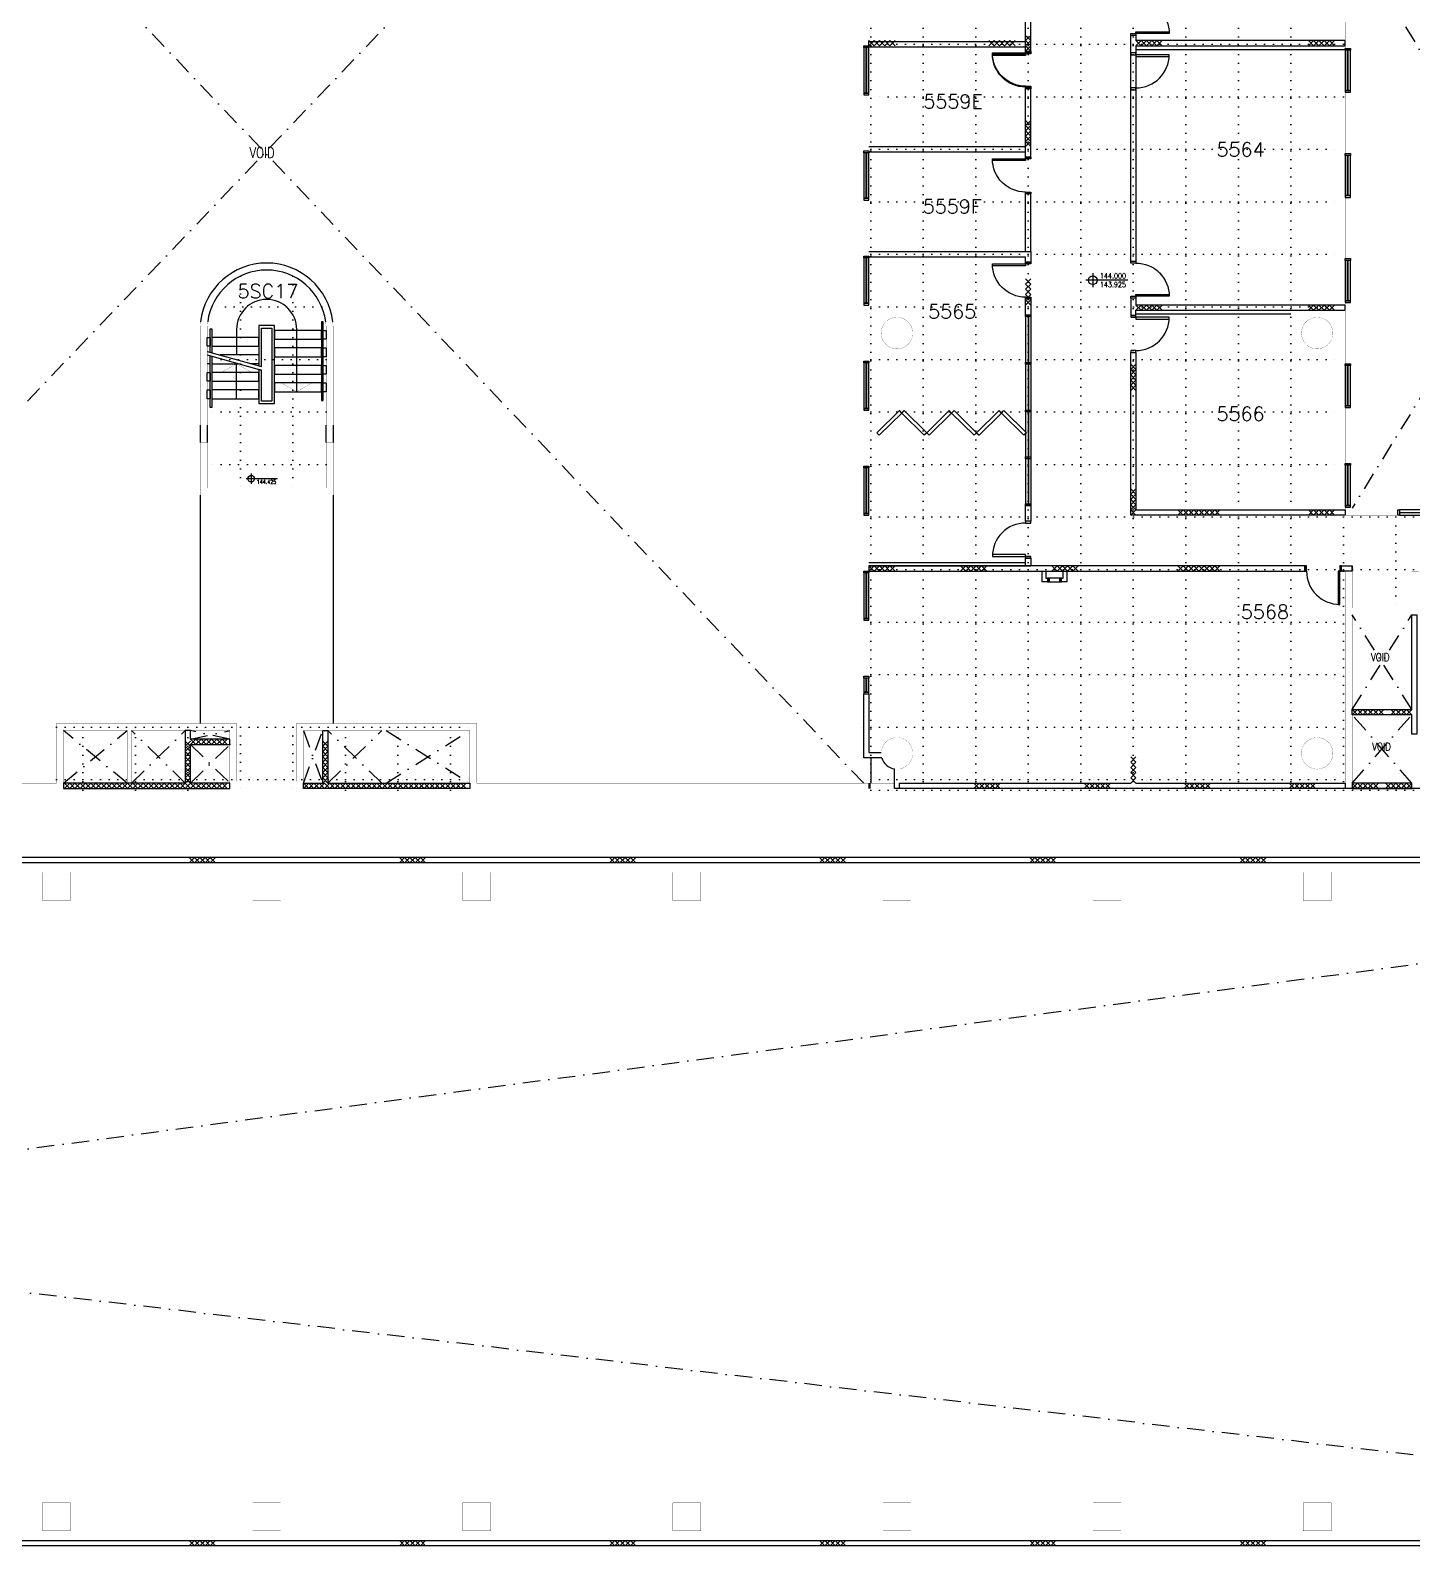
# Model space of a CAD drawing. Extents: x -68523 to 336700, y -113452 to 119396.
# Drawn here: x 137250 to 176700, y -39825 to 3445 of the extents above; entities that cross this region are included whole.
import ezdxf

# ---------------------------------------------------------------- set-up
doc = ezdxf.new("R2010")
doc.units = 0
doc.header["$LTSCALE"] = 1000
doc.header["$MEASUREMENT"] = 0
for name, pattern in [('S3144a$0$DASHDOT', [1, 0.5, -0.25, 0, -0.25]), ('S3144a$0$DOT', [0.25, 0, -0.25]), ('s5144a$0$DASHDOT', [1, 0.5, -0.25, 0, -0.25])]:
    doc.linetypes.add(name, pattern=pattern)
doc.layers.get('0').update_dxf_attribs({"linetype": 'CONTINUOUS'})
for name, color, linetype in [('S3144a$0$-8', 7, 'CONTINUOUS'), ('S3144a$0$02 - IC INTERIOR STRUCTURAL door', 1, 'CONTINUOUS'), ('S3144a$0$08 - IC NEW WD', 6, 'CONTINUOUS'), ('S3144a$0$11', 14, 'CONTINUOUS'), ('S3144a$0$17', 14, 'CONTINUOUS'), ('S3144a$0$20', 7, 'CONTINUOUS'), ('S3144a$0$22', 7, 'CONTINUOUS'), ('S3144a$0$23', 7, 'CONTINUOUS'), ('S3144a$0$25', 7, 'CONTINUOUS'), ('S3144a$0$30', 1, 'CONTINUOUS'), ('S3144a$0$34', 7, 'CONTINUOUS'), ('S3144a$0$35', 7, 'CONTINUOUS'), ('S3144a$0$4', 7, 'CONTINUOUS'), ('S3144a$0$48', 2, 'CONTINUOUS'), ('S3144a$0$6', 7, 'CONTINUOUS'), ('S3144a$0$GA', 253, 'CONTINUOUS'), ('S3144a$0$ROOM-NO', 4, 'CONTINUOUS'), ('s5144a$0$20', 7, 'CONTINUOUS'), ('s5144a$0$22', 7, 'CONTINUOUS'), ('s5144a$0$48', 2, 'CONTINUOUS'), ('s5144a$0$6', 7, 'CONTINUOUS')]:
    doc.layers.add(name, color=color, linetype=linetype)
doc.styles.add('S3144a$0$STANDARD', font='SIMPLEX')

# ---------------------------------------------------------------- blocks, each defined once
blk = doc.blocks.new('s5144a$0$CHAT15')
at = {"layer": 's5144a$0$22', "color": 14, "linetype": 'Continuous'}
for points in [[(0, 0), (0.15, 0.15), (0.3, 0), (0.45, 0.15), (0.6, 0), (0.75, 0.15)], [(0, 0.15), (0.15, 0), (0.3, 0.15), (0.45, 0), (0.6, 0.15), (0.75, 0)]]:
    blk.add_lwpolyline(points, dxfattribs=at)
blk = doc.blocks.new('s5144a')
at = {"layer": 's5144a$0$20', "linetype": 'Continuous'}
blk.add_line((198775, -39825), (86290, -39825), dxfattribs=at)
for points in [[(86290, -39675), (197600, -39675), (197600, -39400), (197750, -39400), (197750, -39675), (198550, -39675), (198550.3, -20325), (86290.1, -20325)], [(198775, -39825), (198775, -20175), (198550, -20175), (198550, -20175), (86290.1, -20175)]]:
    blk.add_lwpolyline(points, dxfattribs=at)
at = {"layer": 's5144a$0$48', "color": 14, "linetype": 's5144a$0$DASHDOT'}
for p, q in [((197600, -39675), (32325.1, -20325)), ((53175, -39675), (198550.3, -20325))]:
    blk.add_line(p, q, dxfattribs=at)
at = {"layer": 's5144a$0$6', "color": 2, "linetype": 'Continuous', "const_width": 5}
for points in [[(137600.1, -21399.9), (138400.1, -21399.9), (138400.1, -20599.9), (137600.1, -20599.9)], [(143600.1, -21399.9), (144400.1, -21399.9), (144400.1, -20599.9), (143600.1, -20599.9)], [(149600.1, -21399.9), (150400.1, -21399.9), (150400.1, -20599.9), (149600.1, -20599.9)], [(155600.1, -21399.9), (156400.1, -21399.9), (156400.1, -20599.9), (155600.1, -20599.9)], [(161600.1, -21399.9), (162400.1, -21399.9), (162400.1, -20599.9), (161600.1, -20599.9)], [(167600.1, -21399.9), (168400.1, -21399.9), (168400.1, -20599.9), (167600.1, -20599.9)], [(173600.1, -21399.9), (174400.1, -21399.9), (174400.1, -20599.9), (173600.1, -20599.9)], [(137600.1, -39399.9), (138400.1, -39399.9), (138400.1, -38599.9), (137600.1, -38599.9)], [(143600.1, -39399.9), (144400.1, -39399.9), (144400.1, -38599.9), (143600.1, -38599.9)], [(149600.1, -39399.9), (150400.1, -39399.9), (150400.1, -38599.9), (149600.1, -38599.9)], [(155600.1, -39399.9), (156400.1, -39399.9), (156400.1, -38599.9), (155600.1, -38599.9)], [(161600.1, -39399.9), (162400.1, -39399.9), (162400.1, -38599.9), (161600.1, -38599.9)], [(167600.1, -39399.9), (168400.1, -39399.9), (168400.1, -38599.9), (167600.1, -38599.9)], [(173600.1, -39399.9), (174400.1, -39399.9), (174400.1, -38599.9), (173600.1, -38599.9)]]:
    blk.add_lwpolyline(points, close=True, dxfattribs=at)
at = {"xscale": 999.9979999999999, "yscale": 999.9979999999999, "zscale": 1000}
for p in [(141790, -20325), (141790, -20325), (147790, -20325), (147790, -20325), (153790, -20325), (153790, -20325), (159790, -20325), (159790, -20325), (165790, -20325), (165790, -20325), (171790, -20325), (171790, -20325), (141790, -39825), (141790, -39825), (147790, -39825), (147790, -39825), (153790, -39825), (153790, -39825), (159790, -39825), (159790, -39825), (165790, -39825), (165790, -39825), (171790, -39825), (171790, -39825)]:
    blk.add_blockref('s5144a$0$CHAT15', p, dxfattribs=at)
blk = doc.blocks.new('S3144a$0$CHAT15')
at = {"layer": 'S3144a$0$22', "color": 14, "linetype": 'Continuous'}
for points in [[(0, 0), (0.15, 0.15), (0.3, 0), (0.45, 0.15), (0.6, 0), (0.75, 0.15)], [(0, 0.15), (0.15, 0), (0.3, 0.15), (0.45, 0), (0.6, 0.15), (0.75, 0)]]:
    blk.add_lwpolyline(points, dxfattribs=at)
blk = doc.blocks.new('S3144a$0$D1050B')
at = {"layer": 'S3144a$0$30', "color": 14, "linetype": 'Continuous'}
for points in [[(0.05, 0.15), (0.1, 0.15), (0.1, 1.1), (0.05, 1.1)], [(0, 0), (0.05, 0), (0.05, 0.15), (0, 0.15)], [(1, 0), (1.05, 0), (1.05, 0.15), (1, 0.15)]]:
    blk.add_lwpolyline(points, close=True, dxfattribs=at)
blk.add_arc((0.05, 0.15), 0.95, 0, 90, dxfattribs=at)
blk = doc.blocks.new('S3144a$0$LEVEL')
at = {"layer": 'S3144a$0$35', "linetype": 'Continuous'}
for p, q in [((1, 0), (-0.2, 0)), ((0, 0.2), (0, -0.2))]:
    blk.add_line(p, q, dxfattribs=at)
blk.add_circle((0, 0), 0.125, dxfattribs=at)
at = {"layer": 'S3144a$0$35', "linetype": 'Continuous', "style": 'S3144a$0$STANDARD', "width": 0.8}
for tag, p in [('TAG2', (0.2063, 0.05)), ('TAG1', (0.2063, -0.2))]:
    blk.add_attdef(tag, p, '', height=0.15, dxfattribs=at)
blk = doc.blocks.new('S3144a$0$H900')
at = {"layer": 'S3144a$0$22', "color": 14, "linetype": 'Continuous'}
for points in [[(0, 0), (0.15, 0.15), (0.3, 0), (0.45, 0.15), (0.6, 0), (0.75, 0.15), (0.9, 0)], [(0, 0.15), (0.15, 0), (0.3, 0.15), (0.45, 0), (0.6, 0.15), (0.75, 0), (0.9, 0.15)]]:
    blk.add_lwpolyline(points, dxfattribs=at)
blk = doc.blocks.new('S3144a$0$H600')
at = {"layer": 'S3144a$0$22', "color": 14, "linetype": 'Continuous'}
for points in [[(0, 0), (0.15, 0.15), (0.3, 0), (0.45, 0.15), (0.6, 0)], [(0, 0.15), (0.15, 0), (0.3, 0.15), (0.45, 0), (0.6, 0.15)]]:
    blk.add_lwpolyline(points, dxfattribs=at)
blk = doc.blocks.new('S3144a$0$H1200')
at = {"layer": 'S3144a$0$22', "color": 14, "linetype": 'Continuous'}
for points in [[(0, 0), (0.15, 0.15), (0.3, 0), (0.45, 0.15), (0.6, 0), (0.75, 0.15), (0.9, 0), (1.05, 0.15), (1.2, 0)], [(0, 0.15), (0.15, 0), (0.3, 0.15), (0.45, 0), (0.6, 0.15), (0.75, 0), (0.9, 0.15), (1.05, 0), (1.2, 0.15)]]:
    blk.add_lwpolyline(points, dxfattribs=at)
blk = doc.blocks.new('S3144a$0$H450')
at = {"layer": 'S3144a$0$22', "color": 14, "linetype": 'Continuous'}
for points in [[(0, 0.15), (0.15, 0), (0.3, 0.15), (0.45, 0)], [(0, 0), (0.15, 0.15), (0.3, 0), (0.45, 0.15)]]:
    blk.add_lwpolyline(points, dxfattribs=at)

msp = doc.modelspace()

# ---------------------------------------------------------------- linework, layer by layer
at = {"layer": 'S3144a$0$-8'}
msp.add_lwpolyline([(174700.1, -11849.8), (175000.1, -11849.8), (175000.1, -11999.9), (174700.1, -11999.9)], close=True, dxfattribs=at)
at = {"layer": 'S3144a$0$08 - IC NEW WD', "color": 1}
for points in [[(162068, -7414.3), (161426.2, -8045.3), (161496.3, -8116.6), (162138.1, -7485.7), (162068, -7414.3)], [(162208.2, -7414.3), (162850, -8045.3), (162779.9, -8116.6), (162138.1, -7485.7), (162208.2, -7414.3)], [(163491.8, -7414.3), (162850, -8045.3), (162920.1, -8116.6), (163561.9, -7485.7), (163491.8, -7414.3)], [(163632, -7414.3), (164273.8, -8045.3), (164203.6, -8116.6), (163561.9, -7485.7), (163632, -7414.3)], [(164915.5, -7414.3), (164273.8, -8045.3), (164343.9, -8116.6), (164985.6, -7485.7), (164915.5, -7414.3)], [(165055.7, -7414.3), (165697.5, -8045.3), (165627.4, -8116.6), (164985.6, -7485.7), (165055.7, -7414.3)]]:
    msp.add_lwpolyline(points, dxfattribs=at)
at = {"layer": 'S3144a$0$11', "color": 9, "linetype": 'S3144a$0$DASHDOT'}
for p, q in [((175000, -15949.8), (176700.1, -13249.9)), ((176700, -15949.8), (175000.1, -13249.9)), ((176700.1, -18049.9), (175000, -16099.8)), ((175000.1, -18049.9), (176700, -16099.8))]:
    msp.add_line(p, q, dxfattribs=at)
at = {"layer": 'S3144a$0$11', "color": 14, "linetype": 'S3144a$0$DASHDOT'}
for p, q in [((138200.1, -18049.9), (140015.1, -16550)), ((140015.1, -18049.9), (138200.1, -16550)), ((140140.1, -18049.9), (141675.1, -16550)), ((141675.1, -18049.9), (140140.1, -16550)), ((141825.1, -16799.9), (142950, -16550)), ((142950, -16799.9), (141825.1, -16550)), ((145049.9, -18049.9), (145600.2, -16550)), ((145050, -16550), (145600.2, -18050)), ((145750.2, -18050), (147285.2, -16550)), ((147285.2, -18050), (145750.2, -16550)), ((147410.2, -18050), (149800.1, -16550)), ((147410.2, -16550), (149800.1, -18049.9)), ((141825.1, -18049.9), (142950.1, -16949.9)), ((141825.1, -16949.9), (142950.1, -18049.9))]:
    msp.add_line(p, q, dxfattribs=at)
at = {"layer": 'S3144a$0$11', "color": 14, "linetype": 'Continuous', "const_width": 5}
for points in [[(142113.5, -4874.9, 0.029684), (142100.1, -5099.9, 0.029684)], [(142315.1, -4874.9, 0.033198), (142300.1, -5099.9, 0.033198)], [(145700.1, -5099.9, 0.033198), (145685.1, -4874.9, 0.033198)], [(145900.1, -5099.9, 0.029684), (145886.7, -4874.9, 0.029684)]]:
    msp.add_lwpolyline(points, format="xyb", dxfattribs=at)
for points in [[(142300.1, -5099.9), (142300.1, -7824.9), (142100.1, -7824.9), (142100.1, -5099.9)], [(142113.5, -4874.9), (142315.1, -4874.9)], [(145886.7, -4874.9), (145685.1, -4874.9)], [(145900.1, -5099.9), (145900.1, -7824.9), (145700.1, -7824.9), (145700.1, -5099.9)], [(145900.1, -9824.9), (142100.1, -9824.9), (142100.1, -8324.9), (142300.1, -8324.8), (142300.1, -9624.9), (145700.1, -9624.9), (145700.1, -8324.8), (145900.1, -8324.9), (145900.1, -9824.9)], [(126800, -18050), (138000.1, -18049.9), (138000.1, -16350), (143149.9, -16350), (143149.9, -17999.9), (144849.9, -17999.9), (144850.1, -16350), (150000.1, -16350), (150000.1, -18049.9), (161200.1, -18049.9), (161200.1, -18199.9)], [(161200.1, -18199.9), (160950, -18199.9), (149800.1, -18199.9), (149800.1, -16550), (147410.2, -16550), (147410.2, -18050), (147285.2, -18050), (147285.2, -16550), (145050, -16550), (145049.9, -18199.9), (142950.1, -18199.9), (142950, -16550), (140140.1, -16550), (140140.1, -18049.9), (140015.1, -18049.9), (140015.1, -16550), (138200.1, -16550), (138200.1, -18199.9), (126800.1, -18199.8)]]:
    msp.add_lwpolyline(points, dxfattribs=at)
at = {"layer": 'S3144a$0$11', "color": 9, "linetype": 'Continuous', "const_width": 5}
for points in [[(174800.1, -18199.9), (174800.1, -11999.9), (175000.1, -11999.9), (175000.1, -13049.9), (176700.1, -13049.9), (176700.1, -11999.9), (176900.1, -11999.9), (176900.1, -13049.9), (183100.1, -13049.9), (183100.1, -11999.9), (183300.1, -11999.9), (183300.1, -13249.9), (175000.1, -13249.9), (175000.1, -18199.9)], [(176700.1, -18199.9), (176700.1, -16649.9), (184150.1, -16649.9), (185000.1, -16649.9), (185000.1, -11999.9), (185200.1, -11999.9), (185200.1, -18049.9), (185200.1, -18049.9), (185200.1, -18199.9), (185000.1, -18199.9), (185000.1, -16849.9), (183300.1, -16849.9), (183300.1, -18199.9), (183100.1, -18199.9), (183100.1, -16849.9), (176900.1, -16849.9), (176900.1, -18199.9)]]:
    msp.add_lwpolyline(points, close=True, dxfattribs=at)
at = {"layer": 'S3144a$0$11', "color": 9, "linetype": 'Continuous'}
for points in [[(176700.1, -13249.9), (176850.1, -13249.9), (176850.1, -16649.9), (176700.1, -16649.9), (176700, -16099.8), (175000, -16099.8), (175000, -15949.8), (176700, -15949.8)], [(175000.1, -18199.9), (176700.1, -18199.9), (176700.1, -18049.9), (175000.1, -18049.9)]]:
    msp.add_lwpolyline(points, close=True, dxfattribs=at)
at = {"layer": 'S3144a$0$11', "color": 14, "linetype": 'Continuous'}
for points in [[(141000, -18199.9), (142950.1, -18199.9), (142950.1, -18049.9), (141825.1, -18049.9), (141825.1, -16949.9), (142950, -16949.9), (142950, -16799.9), (141825.1, -16799.9), (141825.1, -16550), (141675.1, -16550), (141675.1, -18049.9), (138200.1, -18049.9), (138200.1, -18199.9)], [(149800.1, -18049.9), (149800.1, -18199.9), (145049.9, -18199.9), (145049.9, -18049.9), (145600.2, -18050), (145600.2, -16550), (145750.2, -16550), (145750.2, -18050)]]:
    msp.add_lwpolyline(points, close=True, dxfattribs=at)
at = {"layer": 'S3144a$0$17', "color": 14, "linetype": 'Continuous'}
for p, q in [((165675, 2824.8), (165675, 4774.8)), ((165825, 2824.8), (165825, 4774.8)), ((161200.2, 3125), (165675, 3125)), ((168674.6, 3300.3), (168674.6, 3350.3)), ((168674.6, 3350.3), (168824.6, 3350.3)), ((168674.6, 3300.3), (168674.6, 3350.3)), ((168674.6, 3350.3), (168824.6, 3350.3)), ((168674.6, -3149.7), (168674.6, 3300.3)), ((168824.6, 3300.3), (168674.6, 3300.3)), ((168824.6, 3300.3), (168674.6, 3300.3)), ((168824.6, 3350.3), (168824.6, 3400.3)), ((168824.6, 3400.3), (169774.6, 3400.3)), ((168824.6, 3350.3), (168824.6, 3300.3)), ((169774.6, 3350.3), (168824.6, 3350.3)), ((168824.6, 3300.3), (168824.6, 3150.1)), ((174799.7, 3150.1), (168824.6, 3150.1)), ((169774.6, 3400.3), (169774.6, 3350.3)), ((161200.2, 2975), (165675, 2975)), ((165825, 2824.8), (165675, 2824.8)), ((168824.6, 3000.1), (168824.6, -3149.7)), ((168824.6, 3000.1), (174799.7, 3000.1)), ((168824.6, 2900.1), (174799.7, 2900)), ((165675, -175.2), (165675, 1774.8)), ((165825, 1774.8), (165675, 1774.8)), ((165825, -175.2), (165825, 1774.8)), ((168824.6, 1749.9), (168824.6, -3149.7)), ((161200.2, 125), (165675, 125)), ((161200.2, -25), (165675, -25)), ((165825, -175.2), (165675, -175.2)), ((165675, -2875), (165675, -1225.2)), ((165825, -1225.2), (165675, -1225.2)), ((165825, -2875), (165825, -1225.2)), ((161200.2, -2875), (165825, -2875)), ((161200.2, -3025), (165675, -3025)), ((165675, -3175.2), (165675, -3025)), ((165825, -2875), (165825, -3175.2)), ((165825, -3175.2), (165675, -3175.2)), ((168674.6, -3199.7), (168674.6, -3149.7)), ((168674.6, -3149.7), (168824.6, -3149.7)), ((168824.6, -3199.7), (168674.6, -3199.7)), ((168824.6, -3149.7), (168824.6, -3199.7)), ((165675, -4675.2), (165675, -4225.2)), ((165825, -4225.2), (165675, -4225.2)), ((165825, -4225.2), (165825, -4675.2)), ((168674.6, -4199.7), (168674.6, -4149.7)), ((168674.6, -4149.7), (168824.6, -4149.7)), ((168674.6, -4199.7), (168674.6, -4700.1)), ((168824.6, -4199.7), (168674.6, -4199.7)), ((168824.6, -4149.7), (168824.6, -4099.7)), ((168824.6, -4099.7), (169774.6, -4099.7)), ((168824.6, -4149.7), (168824.6, -4199.7)), ((169774.6, -4149.7), (168824.6, -4149.7)), ((168824.6, -4199.7), (168824.6, -4399.9)), ((169774.6, -4099.7), (169774.6, -4149.7)), ((165675, -4675.2), (165825, -4675.2)), ((165675, -4725.2), (165675, -10125.1)), ((165745, -4725.2), (165745, -6037.6)), ((165755, -4725.2), (165755, -6037.6)), ((165825, -4725.2), (165825, -10125.1)), ((168674.6, -4700.1), (168824.6, -4700.1)), ((174799.7, -4399.9), (168824.6, -4399.9)), ((168824.6, -4700.1), (168824.6, -4549.9)), ((168824.6, -4549.9), (174799.7, -4549.9)), ((168824.6, -4649.9), (173250, -4650)), ((165745, -6087.6), (165745, -7400.1)), ((165755, -6087.6), (165755, -7400.1)), ((165745, -7450.1), (165745, -8737.6)), ((165755, -7450.1), (165755, -8737.6)), ((165745, -8787.6), (165745, -10075.1)), ((165755, -8787.6), (165755, -10075.1)), ((165675, -10575.1), (165675, -10125.1)), ((165675, -10125.1), (165825, -10125.1)), ((165825, -10125.1), (165825, -10575.1)), ((165825, -10575.1), (165675, -10575.1)), ((165675, -11850.1), (165675, -11625.1)), ((165825, -11625.1), (165675, -11625.1)), ((165825, -11625.1), (165675, -11625.1)), ((165825, -11625.1), (165825, -11850.1)), ((161200, -11749.9), (165675, -11750)), ((161200.1, -11850.1), (165825, -11850.1)), ((166150, -12299.9), (166150, -11999.9)), ((166250, -11999.9), (166250, -12199.9)), ((166750, -12199.9), (166750, -11999.9)), ((166850, -11999.9), (166850, -12299.9)), ((166300, -12299.9), (166150, -12299.9)), ((166250, -12199.9), (166300, -12199.9)), ((166300, -12199.9), (166300, -12299.9)), ((166700, -12299.9), (166700, -12199.9)), ((166700, -12199.9), (166750, -12199.9)), ((166850, -12299.9), (166700, -12299.9))]:
    msp.add_line(p, q, dxfattribs=at)
for points in [[(165675, -4675.2), (165825, -4675.2), (165825, -4725.2), (165675, -4725.2), (165675, -4675.2)], [(165675, -6037.6), (165825, -6037.6), (165825, -6087.6), (165675, -6087.6), (165675, -6037.6)], [(174799.7, -10399.9), (168974.9, -10399.9), (168674.6, -10399.9), (168674.6, -5750.1), (168824.6, -5750.1), (168824.6, -10250.1)], [(165675, -7400.1), (165825, -7400.1), (165825, -7450.1), (165675, -7450.1), (165675, -7400.1)], [(165675, -8737.6), (165825, -8737.6), (165825, -8787.6), (165675, -8787.6), (165675, -8737.6)], [(165675, -10075.1), (165825, -10075.1), (165825, -10125.1), (165675, -10125.1), (165675, -10075.1)], [(168824.6, -10250.1), (168974.9, -10250.1), (174799.7, -10250.1)], [(161200.2, -12000.1), (173650.1, -12000), (173650.1, -11849.8), (161200.1, -11850.7), (161200.2, -11999.9)]]:
    msp.add_lwpolyline(points, dxfattribs=at)
for points in [[(166300, -12299.9), (166350, -12299.9), (166350, -12199.9), (166300, -12199.9)], [(166350, -12299.9), (166650, -12299.9), (166650, -12199.9), (166350, -12199.9)], [(166650, -12299.9), (166700, -12299.9), (166700, -12199.9), (166650, -12199.9)]]:
    msp.add_lwpolyline(points, close=True, dxfattribs=at)
at = {"layer": 'S3144a$0$17', "color": 14, "linetype": 'Continuous', "extrusion": (0, 0, -1)}
for centre in [(168824.6, 3350.3), (168824.6, -4149.7)]:
    msp.add_ellipse(centre, major_axis=(-671.8, -671.8), ratio=1, start_param=2.3561945, end_param=3.9269909, dxfattribs=at)
at = {"layer": 'S3144a$0$20', "color": 14, "linetype": 'S3144a$0$DASHDOT'}
for p, q in [((161000, 17800.1), (126749.7, -18049.9)), ((161050.1, -18049.9), (126952.6, 17850.1))]:
    msp.add_line(p, q, dxfattribs=at)
at = {"layer": 'S3144a$0$20', "color": 9, "linetype": 'Continuous'}
for p, q in [((161200.8, 2999.9), (161200.8, 3149.9)), ((174799.7, 3000.1), (174799.7, 3150.1)), ((174799.7, -4549.9), (174799.7, -4399.9)), ((174799.7, -10250.1), (174799.7, -10399.9)), ((175000.1, -11999.9), (175000.1, -11849.9)), ((161050.3, -17324.9), (161050.2, -15499.7)), ((161050.2, -15499.7), (161200.2, -15499.7)), ((161200.2, -15499.7), (161200.3, -17174.9)), ((161200.3, -17174.9), (161550.7, -17174.9)), ((161567.7, -17324.9), (161050.3, -17324.9)), ((161250.3, -17324.9), (161250.3, -18049.9)), ((161200, -18049.9), (161200, -18199.8)), ((161225, -18049.9), (161225, -18199.8)), ((162075, -18050), (168675, -18049.9)), ((162075, -18199.9), (162075, -18050)), ((168825, -18049.9), (174800, -18050)), ((174800, -18050), (174800, -18199.9)), ((174800, -18199.9), (162075, -18199.9))]:
    msp.add_line(p, q, dxfattribs=at)
at = {"layer": 'S3144a$0$20', "color": 9, "linetype": 'Continuous', "const_width": 5}
for points in [[(161050.2, 2999.9), (161050.2, 4599.9), (161200.2, 4599.9), (161200.2, 2999.9)], [(174799.6, 2925.2), (174949.6, 2925.2), (174949.6, 4675.2), (174799.6, 4675.2)], [(161050.2, -0.1), (161050.2, 1599.9), (161200.2, 1599.9), (161200.2, -0.1)], [(174799.6, -74.7), (174949.6, -74.7), (174949.6, 1675.3), (174799.6, 1675.3)], [(161050.2, -3000.1), (161050.2, -1400.1), (161200.2, -1400.1), (161200.2, -3000.1)], [(174799.6, -3074.7), (174949.6, -3074.7), (174949.6, -1324.7), (174799.6, -1324.7)], [(174799.6, -6074.7), (174949.6, -6074.7), (174949.6, -4324.7), (174799.6, -4324.7)], [(161050.2, -6000.1), (161050.2, -4400.1), (161200.2, -4400.1), (161200.2, -6000.1)], [(174799.8, -8924.7), (174949.8, -8924.7), (174949.6, -7324.7), (174799.6, -7324.7)], [(161050.2, -7400.1), (161050.2, -8999.9), (161200.1, -8999.9), (161200, -7400.1)], [(176299.8, -10399.8), (174799.3, -10399.8), (174799.3, -10249.7), (174799.3, -10174.7), (174949.8, -10174.7), (174949.8, -10249.7), (176299.8, -10249.7)], [(161050.2, -10400.1), (161050.2, -11999.9), (161200.1, -11999.9), (161200, -10400.1)], [(161050.2, -13399.9), (161050.2, -14999.7), (161200.1, -14999.7), (161200, -13399.9)]]:
    msp.add_lwpolyline(points, close=True, dxfattribs=at)
msp.add_lwpolyline([(162075.2, -17643.7), (162075.2, -18199.9), (161225, -18199.8), (161225, -18049.9), (161925.2, -18049.9), (161925.2, -17643.7)], dxfattribs=at)
at = {"layer": 'S3144a$0$22', "color": 14, "linetype": 'Continuous'}
for points in [[(141825.1, -18049.9), (141675.1, -17899.9), (141825.1, -17749.9), (141675.1, -17599.9), (141825.1, -17449.9), (141675.1, -17299.9), (141825.1, -17149.9), (141675.1, -16999.9), (141825.1, -16849.9)], [(141675.1, -18049.9), (141825.1, -17899.9), (141675.1, -17749.9), (141825.1, -17599.9), (141675.1, -17449.9), (141825.1, -17299.9), (141675.1, -17149.9), (141825.1, -16999.9), (141675.1, -16849.9)], [(141825.1, -16799.9), (141975.1, -16949.9), (142125.1, -16799.9), (142275.1, -16949.9), (142425.1, -16799.9), (142575.1, -16949.9), (142725.1, -16799.9), (142875.1, -16949.9)], [(141825.1, -16949.9), (141975.1, -16799.9), (142125.1, -16949.9), (142275.1, -16799.9), (142425.1, -16949.9), (142575.1, -16799.9), (142725.1, -16949.9), (142875.1, -16799.9)], [(145600.1, -18049.9), (145750.1, -17899.9), (145600.1, -17749.9), (145750.1, -17599.9), (145600.1, -17449.9), (145750.1, -17299.9), (145600.1, -17149.9), (145750.1, -16999.9), (145600.1, -16849.9)], [(145750.1, -18049.9), (145600.1, -17899.9), (145750.1, -17749.9), (145600.1, -17599.9), (145750.1, -17449.9), (145600.1, -17299.9), (145750.1, -17149.9), (145600.1, -16999.9), (145750.1, -16849.9)], [(138225.1, -18199.9), (138375.1, -18049.9), (138525.1, -18199.9), (138675.1, -18049.9), (138825.1, -18199.9), (138975.1, -18049.9), (139125.1, -18199.9), (139275.1, -18049.9), (139425.1, -18199.9)], [(138225.1, -18049.9), (138375.1, -18199.9), (138525.1, -18049.9), (138675.1, -18199.9), (138825.1, -18049.9), (138975.1, -18199.9), (139125.1, -18049.9), (139275.1, -18199.9), (139425.1, -18049.9)], [(139425.1, -18199.9), (139575.1, -18049.9), (139725.1, -18199.9), (139875.1, -18049.9), (140025.1, -18199.9), (140175.1, -18049.9), (140325.1, -18199.9), (140475.1, -18049.9), (140625.1, -18199.9)], [(139425.1, -18049.9), (139575.1, -18199.9), (139725.1, -18049.9), (139875.1, -18199.9), (140025.1, -18049.9), (140175.1, -18199.9), (140325.1, -18049.9), (140475.1, -18199.9), (140625.1, -18049.9)], [(140625.1, -18199.9), (140775.1, -18049.9), (140925.1, -18199.9), (141075.1, -18049.9), (141225.1, -18199.9), (141375.1, -18049.9), (141525.1, -18199.9), (141675.1, -18049.9), (141825.1, -18199.9)], [(140625.1, -18049.9), (140775.1, -18199.9), (140925.1, -18049.9), (141075.1, -18199.9), (141225.1, -18049.9), (141375.1, -18199.9), (141525.1, -18049.9), (141675.1, -18199.9), (141825.1, -18049.9)], [(141825.1, -18049.9), (141975.1, -18199.9), (142125.1, -18049.9), (142275.1, -18199.9), (142425.1, -18049.9), (142575.1, -18199.9), (142725.1, -18049.9), (142875.1, -18199.9)], [(141825.1, -18199.9), (141975.1, -18049.9), (142125.1, -18199.9), (142275.1, -18049.9), (142425.1, -18199.9), (142575.1, -18049.9), (142725.1, -18199.9), (142875.1, -18049.9)], [(146099.9, -18049.9), (145949.9, -18199.9), (145799.9, -18049.9), (145649.9, -18199.9), (145499.9, -18049.9), (145349.9, -18199.9), (145199.9, -18049.9), (145049.9, -18199.9)], [(146099.9, -18199.9), (145949.9, -18049.9), (145799.9, -18199.9), (145649.9, -18049.9), (145499.9, -18199.9), (145349.9, -18049.9), (145199.9, -18199.9), (145049.9, -18049.9)], [(147299.9, -18199.9), (147149.9, -18049.9), (146999.9, -18199.9), (146849.9, -18049.9), (146699.9, -18199.9), (146549.9, -18049.9), (146399.9, -18199.9), (146249.9, -18049.9), (146099.9, -18199.9)], [(147299.9, -18049.9), (147149.9, -18199.9), (146999.9, -18049.9), (146849.9, -18199.9), (146699.9, -18049.9), (146549.9, -18199.9), (146399.9, -18049.9), (146249.9, -18199.9), (146099.9, -18049.9)], [(148499.9, -18199.9), (148349.9, -18049.9), (148199.9, -18199.9), (148049.9, -18049.9), (147899.9, -18199.9), (147749.9, -18049.9), (147599.9, -18199.9), (147449.9, -18049.9), (147299.9, -18199.9)], [(148499.9, -18049.9), (148349.9, -18199.9), (148199.9, -18049.9), (148049.9, -18199.9), (147899.9, -18049.9), (147749.9, -18199.9), (147599.9, -18049.9), (147449.9, -18199.9), (147299.9, -18049.9)], [(149699.9, -18199.9), (149549.9, -18049.9), (149399.9, -18199.9), (149249.9, -18049.9), (149099.9, -18199.9), (148949.9, -18049.9), (148799.9, -18199.9), (148649.9, -18049.9), (148499.9, -18199.9)], [(149699.9, -18049.9), (149549.9, -18199.9), (149399.9, -18049.9), (149249.9, -18199.9), (149099.9, -18049.9), (148949.9, -18199.9), (148799.9, -18049.9), (148649.9, -18199.9), (148499.9, -18049.9)]]:
    msp.add_lwpolyline(points, dxfattribs=at)
at = {"layer": 'S3144a$0$23', "color": 9, "linetype": 'S3144a$0$DASHDOT'}
for p, q in [((174949.6, 6100.1), (185001.1, -10199.9)), ((185051.1, 6100.1), (175000.1, -10199.9))]:
    msp.add_line(p, q, dxfattribs=at)
at = {"layer": 'S3144a$0$23', "color": 14, "linetype": 'Continuous'}
for p, q in [((142100.1, -7824.8), (142100.1, -8324.9)), ((142300.1, -7824.9), (142300.1, -8324.8)), ((145700.1, -8324.8), (145700.1, -7824.9)), ((145900.1, -7824.8), (145900.1, -8324.9))]:
    msp.add_line(p, q, dxfattribs=at)
at = {"layer": 'S3144a$0$23', "color": 9, "linetype": 'Continuous'}
for points in [[(161200.2, 2999.9), (161200.2, 2949.9), (161050.2, 2949.9), (161050.2, 2999.9)], [(161120.2, 1649.9), (161120.2, 2949.9), (161050.2, 2949.9), (161050.2, 1649.9)], [(161200.2, 1649.9), (161200.2, 2949.9), (161130.2, 2949.9), (161130.2, 1649.9)], [(174799.6, 2925.2), (174949.6, 2925.2), (174949.6, 2875.2), (174799.6, 2875.2)], [(174799.6, 1725.3), (174869.6, 1725.3), (174869.6, 2875.2), (174799.6, 2875.2)], [(174879.6, 1725.3), (174949.6, 1725.3), (174949.6, 2875.2), (174879.6, 2875.2)], [(161200.2, 1599.9), (161200.2, 1649.9), (161050.2, 1649.9), (161050.2, 1599.9)], [(174799.6, 1675.3), (174949.6, 1675.3), (174949.6, 1725.3), (174799.6, 1725.3)], [(161200.2, -0.1), (161200.2, -50.1), (161050.2, -50.1), (161050.2, -0.1)], [(161120.2, -1350.1), (161120.2, -50.1), (161050.2, -50.1), (161050.2, -1350.1)], [(161200.2, -1350.1), (161200.2, -50.1), (161130.2, -50.1), (161130.2, -1350.1)], [(174799.6, -74.7), (174949.6, -74.7), (174949.6, -124.7), (174799.6, -124.7)], [(174799.6, -1274.7), (174869.6, -1274.7), (174869.6, -124.7), (174799.6, -124.7)], [(174879.6, -1274.7), (174949.6, -1274.7), (174949.6, -124.7), (174879.6, -124.7)], [(174799.6, -1324.7), (174949.6, -1324.7), (174949.6, -1274.7), (174799.6, -1274.7)], [(161200.2, -1400.1), (161200.2, -1350.1), (161050.2, -1350.1), (161050.2, -1400.1)], [(161200.2, -3000.1), (161200.2, -3050.1), (161050.2, -3050.1), (161050.2, -3000.1)], [(161120.2, -4350.1), (161120.2, -3050.1), (161050.2, -3050.1), (161050.2, -4350.1)], [(161200.2, -4350.1), (161200.2, -3050.1), (161130.2, -3050.1), (161130.2, -4350.1)], [(174799.6, -3074.7), (174949.6, -3074.7), (174949.6, -3124.7), (174799.6, -3124.7)], [(174799.6, -4274.7), (174869.6, -4274.7), (174869.6, -3124.7), (174799.6, -3124.7)], [(174879.6, -4274.7), (174949.6, -4274.7), (174949.6, -3124.7), (174879.6, -3124.7)], [(174799.6, -4324.7), (174949.6, -4324.7), (174949.6, -4274.7), (174799.6, -4274.7)], [(161200.2, -4400.1), (161200.2, -4350.1), (161050.2, -4350.1), (161050.2, -4400.1)], [(161200.2, -6000.1), (161200.2, -6050.1), (161050.2, -6050.1), (161050.2, -6000.1)], [(161120.2, -7350.1), (161120.2, -6050.1), (161050.2, -6050.1), (161050.2, -7350.1)], [(161200.2, -7350.1), (161200.2, -6050.1), (161130.2, -6050.1), (161130.2, -7350.1)], [(174799.6, -6074.7), (174949.6, -6074.7), (174949.6, -6124.7), (174799.6, -6124.7)], [(174799.6, -7274.7), (174869.6, -7274.7), (174869.6, -6124.7), (174799.6, -6124.7)], [(174879.6, -7274.7), (174949.6, -7274.7), (174949.6, -6124.7), (174879.6, -6124.7)], [(161200.2, -7400.1), (161200.2, -7350.1), (161050.2, -7350.1), (161050.2, -7400.1)], [(174799.6, -7324.7), (174949.6, -7324.7), (174949.6, -7274.7), (174799.6, -7274.7)], [(161200.2, -8999.9), (161200.2, -9049.9), (161050.2, -9049.9), (161050.2, -8999.9)], [(161120.2, -10349.9), (161120.2, -9049.9), (161050.2, -9049.9), (161050.2, -10349.9)], [(161200.2, -10349.9), (161200.2, -9049.9), (161130.2, -9049.9), (161130.2, -10349.9)], [(174870, -8974.7), (174799.8, -8974.7), (174799.6, -10124.7), (174869.8, -10124.7)], [(174799.8, -8924.7), (174949.8, -8924.7), (174949.8, -8974.7), (174799.8, -8974.7)], [(174949.8, -8974.7), (174880, -8974.7), (174879.8, -10124.7), (174949.6, -10124.7)], [(161200.2, -10399.9), (161200.2, -10349.9), (161050.2, -10349.9), (161050.2, -10399.9)], [(174949.8, -10124.7), (174799.8, -10124.7), (174799.8, -10174.7), (174949.8, -10174.7)], [(176299.8, -10249.7), (176349.8, -10249.7), (176349.8, -10399.8), (176299.8, -10399.8)], [(183649.6, -10249.7), (176349.8, -10249.7), (176349.8, -10319.7), (183649.6, -10319.7)], [(183649.6, -10329.8), (176349.8, -10329.8), (176349.8, -10399.7), (183649.6, -10399.7)], [(161200.2, -11999.9), (161200.2, -12049.9), (161050.2, -12049.9), (161050.2, -11999.9)], [(161120.2, -13349.9), (161120.2, -12049.9), (161050.2, -12049.9), (161050.2, -13349.9)], [(161200.2, -13349.9), (161200.2, -12049.9), (161130.2, -12049.9), (161130.2, -13349.9)], [(161200.2, -13399.9), (161200.2, -13349.9), (161050.2, -13349.9), (161050.2, -13399.9)], [(161200.2, -14999.7), (161200.2, -15049.7), (161050.2, -15049.7), (161050.2, -14999.7)], [(161120.2, -15449.7), (161120.2, -15049.7), (161050.2, -15049.7), (161050.2, -15449.7)], [(161200.2, -15449.7), (161200.2, -15049.7), (161130.2, -15049.7), (161130.2, -15449.7)], [(161200.2, -15499.7), (161200.2, -15449.7), (161050.2, -15449.7), (161050.2, -15499.7)]]:
    msp.add_lwpolyline(points, close=True, dxfattribs=at)
at = {"layer": 'S3144a$0$23', "color": 14, "linetype": 'Continuous'}
for radius, start, end in [(1900, 6.80094, 173.19906), (1700, 7.60553, 172.39447)]:
    msp.add_arc((144000.3, -5099.9), radius, start, end, dxfattribs=at)
at = {"layer": 'S3144a$0$25', "color": 10, "linetype": 'Continuous'}
for p, q in [((143139.6, -5099.9), (143139.6, -5824.9)), ((144860.2, -6874.9), (144860.6, -5099.9)), ((142300.1, -5721.4), (143850.1, -6157.2)), ((142300.1, -5824.9), (143850.1, -6260.7)), ((143775.1, -5824.9), (142668.2, -5824.9)), ((142390.1, -6074.9), (142300.1, -6074.9)), ((142430.1, -6074.9), (143189.3, -6074.9)), ((143139.8, -7074.9), (143139.9, -6074.9)), ((143775.1, -6074.9), (143557.4, -6074.9))]:
    msp.add_line(p, q, dxfattribs=at)
for points in [[(142390.1, -5745.5), (142390.1, -5074.9), (142430.1, -5074.9), (142430.1, -5756.2)], [(142430.1, -5859.7), (142430.1, -7324.9), (142390.1, -7324.9), (142390.1, -5849)]]:
    msp.add_lwpolyline(points, dxfattribs=at)
for points in [[(143775.1, -6136.1), (143850.1, -6157.2), (143850.1, -5059.9), (144150.1, -5059.9), (144150.1, -7139.9), (143850.1, -7139.9), (143850.1, -6260.7), (143775.1, -6239.6), (143775.1, -7214.9), (144225.1, -7214.9), (144225.1, -4984.9), (143775.1, -4984.9)], [(144225.1, -5374.9), (145570.1, -5374.9), (145570.1, -5124.9), (144225.1, -5124.9)], [(145570.1, -7124.9), (145610.1, -7124.9), (145610.1, -4874.9), (145570.1, -4874.9)], [(145700.1, -5374.9), (145610.1, -5374.9), (145610.1, -5124.9), (145700.1, -5124.9)], [(142390.1, -5574.9), (142300.1, -5574.9), (142300.1, -5324.9), (142390.1, -5324.9)], [(142430.1, -5574.9), (143775.1, -5574.9), (143775.1, -5324.9), (142430.1, -5324.9)], [(144225.1, -5874.9), (145570.1, -5874.9), (145570.1, -5624.9), (144225.1, -5624.9)], [(145700.1, -5874.9), (145610.1, -5874.9), (145610.1, -5624.9), (145700.1, -5624.9)], [(142390.1, -6574.9), (142300.1, -6574.9), (142300.1, -6324.9), (142390.1, -6324.9)], [(142430.1, -6574.9), (143775.1, -6574.9), (143775.1, -6324.9), (142430.1, -6324.9)], [(144225.1, -6374.9), (145570.1, -6374.9), (145570.1, -6124.9), (144225.1, -6124.9)], [(145700.1, -6374.9), (145610.1, -6374.9), (145610.1, -6124.9), (145700.1, -6124.9)], [(142390.1, -7074.9), (142300.1, -7074.9), (142300.1, -6824.9), (142390.1, -6824.9)], [(142430.1, -7074.9), (143775.1, -7074.9), (143775.1, -6824.9), (142430.1, -6824.9)], [(144225.1, -6874.9), (145570.1, -6874.9), (145570.1, -6624.9), (144225.1, -6624.9)], [(145700.1, -6874.9), (145610.1, -6874.9), (145610.1, -6624.9), (145700.1, -6624.9)]]:
    msp.add_lwpolyline(points, close=True, dxfattribs=at)
at = {"layer": 'S3144a$0$25', "color": 10, "linetype": 'Continuous', "const_width": 5}
for points in [[(142706.6, -6324.9), (143139.6, -6074.9), (143572.6, -6324.9)], [(144427.2, -6624.9), (144860.2, -6874.9), (145293.2, -6624.9)]]:
    msp.add_lwpolyline(points, dxfattribs=at)
at = {"layer": 'S3144a$0$25', "color": 10, "linetype": 'Continuous'}
msp.add_arc((144000.1, -5099.9), 860.5, 0, 180, dxfattribs=at)
at = {"layer": 'S3144a$0$30', "color": 14, "linetype": 'Continuous'}
msp.add_line((149100.1, -18049.9), (149800.1, -18049.9), dxfattribs=at)
msp.add_point((142950.1, -16949.9), dxfattribs=at)
at = {"layer": 'S3144a$0$35', "linetype": 'Continuous'}
for p, q in [((144311.3, -9357.5), (143411.3, -9357.5)), ((143561.3, -9207.5), (143561.3, -9507.5))]:
    msp.add_line(p, q, dxfattribs=at)
msp.add_circle((143561.3, -9357.5), 93.8, dxfattribs=at)
at = {"layer": 'S3144a$0$4', "linetype": 'S3144a$0$DOT'}
for p, q in [((161250, -18250), (161250, 31550)), ((161250, -18250), (161250, 31550)), ((162750, -18250), (162750, 31550)), ((162750, -18250), (162750, 31550)), ((164250, -18250), (164250, 31550)), ((164250, -18250), (164250, 31550)), ((165750, -18250), (165750, 31550)), ((165750, -18250), (165750, 31550)), ((167250, -18250), (167250, 31550)), ((167250, -18250), (167250, 31550)), ((168750, -18250), (168750, 31550)), ((168750, -18250), (168750, 31550)), ((170250, -18250), (170250, 31550)), ((170250, -18250), (170250, 31550)), ((171750, -18250), (171750, 31550)), ((171750, -18250), (171750, 31550)), ((173250, -18250), (173250, 31550)), ((173250, -18250), (173250, 31550)), ((174750, 3050), (161250, 3050)), ((174750, 1550), (161250, 1550)), ((174750, 1550), (161250, 1550)), ((161250, 50), (174750, 50)), ((161250, 50), (174750, 50)), ((161250, -1450), (174750, -1450)), ((161250, -1450), (174750, -1450)), ((161250, -2950), (174750, -2950)), ((161250, -2950), (174750, -2950)), ((143250, -3574.4), (143250, -9599.9)), ((143250, -3574.4), (143250, -9599.9)), ((144750, -3574.1), (144750, -9599.9)), ((144750, -3574.1), (144750, -9599.9)), ((145571.2, -4450), (142429.4, -4450)), ((145571.2, -4450), (142429.4, -4450)), ((161250, -4450), (174750, -4450)), ((161250, -4450), (174750, -4450)), ((145700.1, -5950), (142300.1, -5950)), ((145700.1, -5950), (142300.1, -5950)), ((161250, -5950), (174750, -5950)), ((161250, -5950), (174750, -5950)), ((161250, -5950), (174750, -5950)), ((161250, -5950), (174750, -5950)), ((145700.1, -7450), (142300.1, -7450)), ((145700.1, -7450), (142300.1, -7450)), ((161250, -7450), (174750, -7450)), ((161250, -7450), (174750, -7450)), ((161250, -7450), (174750, -7450)), ((161250, -7450), (174750, -7450)), ((145700.1, -8950), (142300.1, -8950)), ((145700.1, -8950), (142300.1, -8950)), ((161250, -8950), (174750, -8950)), ((161250, -8950), (174750, -8950)), ((161250, -10450), (174750, -10450)), ((161250, -10450), (174750, -10450)), ((174749.6, -10449.8), (185249.6, -10449.8)), ((174749.6, -10449.8), (185249.6, -10449.8)), ((174750, -18250), (174750, -10450)), ((174750, -18250), (174750, -10450)), ((176250, -10450), (176250, -13049.9)), ((176250, -10450), (176250, -13049.9)), ((161250, -11950), (185250, -11950)), ((161250, -11950), (185250, -11950)), ((161250, -13450), (175000.1, -13450)), ((161250, -13450), (175000.1, -13450)), ((161250, -14950), (175000.1, -14950)), ((161250, -14950), (175000.1, -14950)), ((138000.1, -16450), (150000.1, -16450)), ((138000.1, -16450), (150000.1, -16450)), ((138750, -18250), (138750, -16450)), ((138750, -18250), (138750, -16450)), ((140250, -18250), (140250, -16450)), ((140250, -18250), (140250, -16450)), ((141750, -18250), (141750, -16450)), ((141750, -18250), (141750, -16450)), ((143250, -16450), (143250, -18250)), ((143250, -16450), (143250, -18250)), ((144750, -16450), (144750, -18250)), ((144750, -16450), (144750, -18250)), ((146250, -18250), (146250, -16450)), ((146250, -18250), (146250, -16450)), ((147750, -18250), (147750, -16450)), ((147750, -18250), (147750, -16450)), ((149250, -18250), (149250, -16450)), ((149250, -18250), (149250, -16450)), ((161250.2, -16450), (160950.2, -16450)), ((161250.2, -16450), (160950.2, -16450)), ((161250, -16450), (175000.1, -16450)), ((161250, -16450), (175000.1, -16450)), ((138000.1, -17950), (150000.1, -17950)), ((138000.1, -17950), (150000.1, -17950)), ((161250, -17950), (175000.1, -17950)), ((161250, -17950), (175000.1, -17950)), ((176250, -18250), (176250, -18049.9)), ((176250, -18250), (176250, -18049.9)), ((161250, -18250), (185250, -18250)), ((161250, -18250), (185250, -18250))]:
    msp.add_line(p, q, dxfattribs=at)
at = {"layer": 'S3144a$0$48', "color": 14, "linetype": 'Continuous'}
for p, q in [((142100.1, -9824.9), (142100.1, -16350)), ((145900.1, -9824.9), (145900.1, -16350))]:
    msp.add_line(p, q, dxfattribs=at)
at = {"layer": 'S3144a$0$6', "color": 9, "linetype": 'Continuous', "const_width": 5}
for points in [[(162450, -5200, 1), (161550, -5200, 1)], [(174450, -5200, 1), (173550, -5200, 1)], [(174450, -17200, 1), (173550, -17200, 1)]]:
    msp.add_lwpolyline(points, format="xyb", close=True, dxfattribs=at)
msp.add_lwpolyline([(162075.2, -17643.7, 2.077443), (161550.7, -17174.9, 2.077443)], format="xyb", dxfattribs=at)
at = {"layer": 'S3144a$0$6', "color": 9, "linetype": 'Continuous'}
msp.add_arc((162000, -17200), 450, 196.11429, 260.43174, dxfattribs=at)
at = {"layer": 'S3144a$0$GA', "color": 9}
msp.add_lwpolyline([(198075, -17744.9), (198075, -18199.9), (161925.2, -18199.9), (161925.2, -17643.7)], dxfattribs=at)
at = {"layer": 'S3144a$0$GA', "color": 9, "linetype": 'Continuous'}
msp.add_arc((162000, -17200), 450, 196.11429, 260.43174, dxfattribs=at)

# ---------------------------------------------------------------- block references
at = {"color": 9, "zscale": 1000}
for name, p, xscale, yscale in [('S3144a$0$CHAT15', (161200.8, 2999.9), 999.9979999999999, 999.9979999999999), ('S3144a$0$CHAT15', (161200.8, 2999.9), 999.9979999999923, 999.9979999999923), ('S3144a$0$CHAT15', (164625.3, 2999.9), 999.9979999999999, 999.9979999999999), ('S3144a$0$CHAT15', (164625.3, 2999.9), 999.9979999999923, 999.9979999999923), ('S3144a$0$CHAT15', (168824.9, 2999.9), 999.9979999999999, 999.9979999999999), ('S3144a$0$CHAT15', (168824.9, 2999.9), 999.9979999999923, 999.9979999999923), ('S3144a$0$CHAT15', (173750, 2999.9), 999.9979999999999, 999.9979999999999), ('S3144a$0$CHAT15', (173750, 2999.9), 999.9979999999923, 999.9979999999923), ('S3144a$0$CHAT15', (168824.9, -4550.1), 999.9979999999999, 999.9979999999999), ('S3144a$0$CHAT15', (168824.9, -4550.1), 999.9979999999923, 999.9979999999923), ('S3144a$0$CHAT15', (173750, -4550.1), 999.9979999999999, 999.9979999999999), ('S3144a$0$CHAT15', (173750, -4550.1), 999.9979999999923, 999.9979999999923), ('S3144a$0$H1200', (170025, -10250.1), 999.9979999999999, -999.9979999999999), ('S3144a$0$H1200', (170025, -10250.1), 999.9979999999923, -999.9979999999996), ('S3144a$0$CHAT15', (173750, -10400.1), 999.9979999999999, 999.9979999999999), ('S3144a$0$CHAT15', (173750, -10400.1), 999.9979999999923, 999.9979999999923), ('S3144a$0$CHAT15', (161200.1, -12000.1), 999.9979999999999, 999.9979999999999), ('S3144a$0$CHAT15', (161200.1, -12000.1), 999.9979999999923, 999.9979999999923), ('S3144a$0$CHAT15', (163812.6, -12000.1), 999.9979999999999, 999.9979999999999), ('S3144a$0$CHAT15', (163812.6, -12000.1), 999.9979999999923, 999.9979999999923), ('S3144a$0$CHAT15', (166425.1, -12000.1), 999.9979999999999, 999.9979999999999), ('S3144a$0$CHAT15', (166425.1, -12000.1), 999.9979999999923, 999.9979999999923), ('S3144a$0$H1200', (170025, -11999.9), 999.9979999999999, 999.9979999999999), ('S3144a$0$H1200', (170025, -11999.9), 999.9979999999923, 999.9979999999923), ('S3144a$0$H900', (175000, -16099.8), 999.9979999999999, 999.9979999999999), ('S3144a$0$H900', (175000, -16099.8), 999.9979999999923, 999.9979999999923), ('S3144a$0$CHAT15', (164200.1, -18199.9), 999.9979999999999, 999.9979999999999), ('S3144a$0$CHAT15', (164200.1, -18199.9), 999.9979999999923, 999.9979999999923), ('S3144a$0$CHAT15', (167350.1, -18199.9), 999.9979999999999, 999.9979999999999), ('S3144a$0$CHAT15', (167350.1, -18199.9), 999.9979999999923, 999.9979999999923), ('S3144a$0$CHAT15', (170200.1, -18199.9), 999.9979999999999, 999.9979999999999), ('S3144a$0$CHAT15', (170200.1, -18199.9), 999.9979999999923, 999.9979999999923), ('S3144a$0$CHAT15', (173200.1, -18199.9), 999.9979999999999, 999.9979999999999), ('S3144a$0$CHAT15', (173200.1, -18199.9), 999.9979999999923, 999.9979999999923), ('S3144a$0$CHAT15', (175000.1, -18199.9), 999.9979999999999, 999.9979999999999), ('S3144a$0$CHAT15', (175000.1, -18199.9), 999.9979999999923, 999.9979999999923)]:
    msp.add_blockref(name, p, dxfattribs=dict(at, xscale=xscale, yscale=yscale))
for name, p, xscale, yscale, rotation in [('S3144a$0$H450', (165825.3, 2849.9), 999.9979999999999, 999.9979999999999, 90), ('S3144a$0$H450', (165825.3, 2849.9), 999.9979999999996, 999.9979999999996, 90), ('S3144a$0$D1050B', (165825.3, 2849.9), 999.9979999999999, -999.9979999999999, 270), ('S3144a$0$D1050B', (168674.6, 2799.9), -999.9979999999999, -999.9979999999999, 90), ('S3144a$0$CHAT15', (165675.3, 874.7), 999.9979999999999, 999.9979999999999, 270), ('S3144a$0$CHAT15', (165675.3, 874.7), 999.9979999999996, 999.9979999999996, 270), ('S3144a$0$CHAT15', (165675.3, -3650.1), 999.9979999999999, 999.9979999999999, 270), ('S3144a$0$CHAT15', (165675.3, -3650.1), 999.9979999999996, 999.9979999999996, 270), ('S3144a$0$D1050B', (168674.6, -4700.1), -999.9979999999999, -999.9979999999999, 90), ('S3144a$0$CHAT15', (168674.9, -6091), 999.9979999999999, 999.9979999999999, 270), ('S3144a$0$CHAT15', (168674.9, -6091), 999.9979999999996, 999.9979999999996, 270), ('S3144a$0$CHAT15', (168824.9, -10400.1), 999.9979999999999, 999.9979999999999, 90), ('S3144a$0$CHAT15', (168824.9, -10400.1), 999.9979999999996, 999.9979999999996, 90), ('S3144a$0$H600', (176700, -15949.8), 999.9979999999999, 999.9979999999999, 180), ('S3144a$0$H600', (176700, -15949.8), 999.9979999999923, 999.9979999999923, 180), ('S3144a$0$CHAT15', (168825.1, -18050.1), 999.9979999999999, 999.9979999999999, 90), ('S3144a$0$CHAT15', (168825.1, -18050.1), 999.9979999999996, 999.9979999999996, 90), ('S3144a$0$CHAT15', (176700.1, -18049.9), 999.9979999999999, 999.9979999999999, 180), ('S3144a$0$CHAT15', (176700.1, -18049.9), 999.9979999999923, 999.9979999999923, 180)]:
    msp.add_blockref(name, p, dxfattribs=dict(at, xscale=xscale, yscale=yscale, rotation=rotation))
at = {"xscale": 999.9979999999999, "yscale": 999.9979999999999, "zscale": 1000}
msp.add_blockref('S3144a$0$LEVEL', (167591.7, -3691.3), dxfattribs=at).add_auto_attribs({'TAG1': '143.925', 'TAG2': '144.000'})
msp.add_blockref('s5144a', (0, 0))
at = {"layer": 'S3144a$0$02 - IC INTERIOR STRUCTURAL door', "color": 9, "xscale": -999.9979999999999, "yscale": -999.9979999999999, "zscale": 1000}
msp.add_blockref('S3144a$0$D1050B', (174700.1, -11849.8), dxfattribs=at)
at = {"layer": 'S3144a$0$17', "color": 14, "linetype": 'Continuous', "yscale": -999.9979999999999, "zscale": 1000}
for p, xscale, rotation in [((165825, 2824.8), 999.9979999999999, 270), ((165825, -175.2), 999.9979999999999, 270), ((165825, -3175.2), 999.9979999999999, 270), ((168674.6, -4700.1), -999.9979999999999, 90), ((165825, -11625.1), -999.9979999999999, 270)]:
    msp.add_blockref('S3144a$0$D1050B', p, dxfattribs=dict(at, xscale=xscale, rotation=rotation))

# ---------------------------------------------------------------- texts
at = {"layer": 'S3144a$0$34', "color": 9, "linetype": 'Continuous', "style": 'S3144a$0$STANDARD', "width": 0.8}
for p in [(175535.9, -14566.9), (175571.8, -17122.6)]:
    msp.add_text('VOID', height=225, dxfattribs=at).set_placement(p)
at = {"layer": 'S3144a$0$35', "linetype": 'Continuous', "style": 'S3144a$0$STANDARD', "width": 0.8}
msp.add_text('144.425', height=112.5, dxfattribs=at).set_placement((143716, -9507.5))
at = {"layer": 'S3144a$0$48', "color": 14, "linetype": 'Continuous', "style": 'S3144a$0$STANDARD', "width": 0.8}
msp.add_text('VOID', height=300, dxfattribs=at).set_placement((143513.7, -196))
at = {"layer": 'S3144a$0$ROOM-NO', "style": 'S3144a$0$STANDARD'}
msp.add_text('5SC17', height=400, dxfattribs=at).set_placement((143169.4, -4200.2))
at = {"layer": 'S3144a$0$ROOM-NO', "char_height": 400, "width": 2900, "attachment_point": 5, "style": 'S3144a$0$STANDARD'}
for s, insert in [('5559E', (163602.6, 1412)), ('5564', (171813.2, 41.8)), ('5559F', (163577.6, -1588)), ('5565', (163577.6, -4588)), ('5566', (171813.1, -7508.2)), ('5568', (172508.8, -13162.4))]:
    msp.add_mtext(s, dxfattribs=dict(at, insert=insert))

doc.saveas('drawing.dxf')
